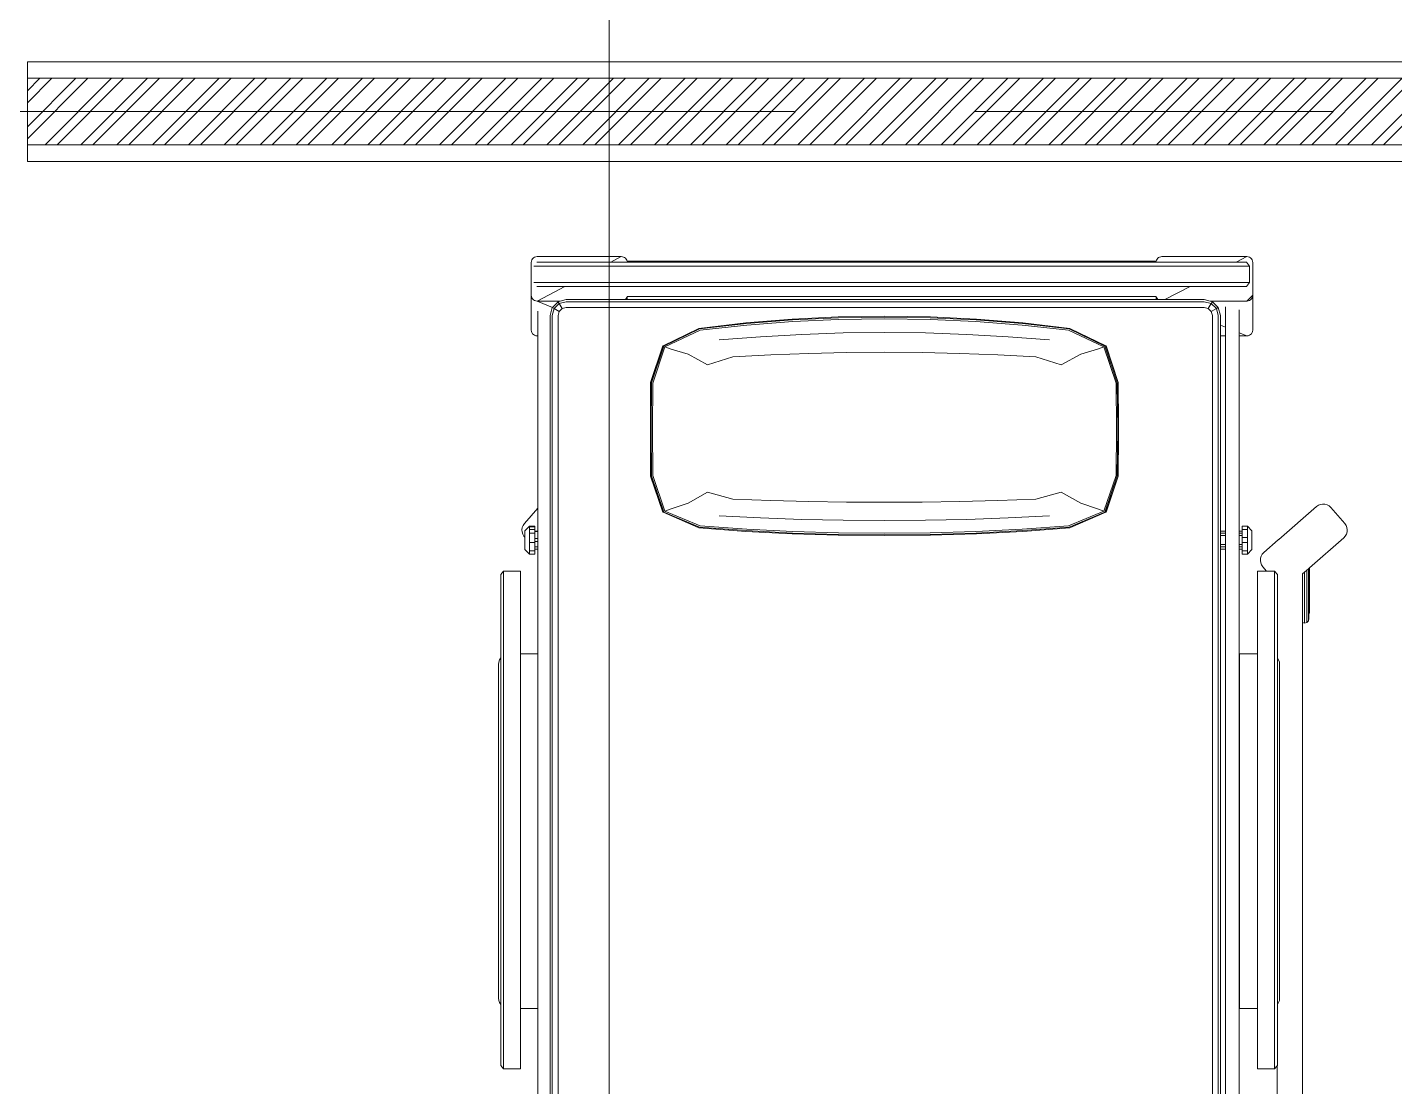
# Model space of a CAD drawing. Header units: millimetres. Extents: x -280308 to 6402717, y -14 to 2073074.
# Drawn here: x -2872 to -817, y 423058 to 424650 of the extents above; entities that cross this region are included whole.
import ezdxf
from ezdxf.enums import TextEntityAlignment as Align

# ---------------------------------------------------------------- set-up
doc = ezdxf.new("R2010")
doc.units = ezdxf.units.MM
doc.linetypes.add('ACAD_ISO08W100', pattern=[36, 24, -3, 6, -3])
doc.linetypes.add('I02_HIDDEN', pattern=[6, 4, -2])
doc.layers.get('0').update_dxf_attribs({"lineweight": 0})
for name, color, linetype, lineweight in [('A-ALINE-3', 111, 'Continuous', 15), ('A-ALINE-6', 117, 'Continuous', 9), ('A-ANNOTATION', 144, 'Continuous', 0), ('A-FURN-EQPM', 177, 'Continuous', 0), ('A-Z22-T-Anno_Text', 152, 'Continuous', 9), ('A-Z774-E-Hidden', 142, 'I02_HIDDEN', 0)]:
    doc.layers.add(name, color=color, linetype=linetype, lineweight=lineweight)
doc.layers.add('A-FILL-1', color=7, linetype='Continuous', lineweight=0, true_color=0x454545)
doc.layers.add('A-TEXT', color=254, linetype='Continuous')
doc.styles.get("Standard").update_dxf_attribs({"font": 'arial.ttf'})
doc.styles.add('TGF_A', font='arial.ttf')

# ---------------------------------------------------------------- blocks, each defined once
blk = doc.blocks.new('A$C7a9db0a0')
at = {"layer": 'A-FILL-1', "ltscale": 0.25}
h = blk.add_hatch(dxfattribs=at)
h.set_pattern_fill('ANSI32', color=256, scale=4, angle=180)
h.set_pattern_definition([(225, (-162238.873, -149556.49), (26.9407684, -26.9407684), []), (225, (-162256.833, -149556.49), (26.9407684, -26.9407684), [])])
h.paths.add_polyline_path([(43142.8, -1686), (61647.8, -1686), (61647.8, -1786), (43142.8, -1786)])
at = {"layer": 'A-ALINE-3', "linetype": 'Continuous'}
blk.add_lwpolyline([(43142.8, -1686), (61647.8, -1686), (61647.8, -1786), (43142.8, -1786)], close=True, dxfattribs=at)
at = {"layer": 'A-ALINE-6'}
blk.add_lwpolyline([(43142.8, -1661), (61647.8, -1661), (61647.8, -1811), (43142.8, -1811)], close=True, dxfattribs=at)
blk = doc.blocks.new('A$C872eac23')
at = {"color": 0, "linetype": 'ByBlock', "lineweight": -2}
for p, q in [((-0.5429, -0.0018), (-0.5426, 0.0002)), ((-0.5426, 0.0002), (-0.542, 0.0021)), ((-0.542, 0.0021), (-0.5409, 0.0037)), ((-0.5409, 0.0037), (-0.5396, 0.0051)), ((-0.5396, 0.0051), (-0.5379, 0.0061)), ((-0.5379, 0.0061), (-0.536, 0.0068)), ((-0.536, 0.0068), (-0.534, 0.007)), ((-0.534, 0.007), (-0.4063, 0.007)), ((-0.534, 0.007), (-0.518, -0.0014)), ((-0.4063, 0.007), (-0.4046, 0.0069)), ((-0.4046, 0.0069), (-0.4029, 0.0063)), ((-0.4029, 0.0063), (-0.4014, 0.0055)), ((-0.4014, 0.0055), (-0.4001, 0.0045)), ((-0.4001, 0.0045), (-0.399, 0.0031)), ((-0.399, 0.0031), (-0.3982, 0.0017)), ((-0.3982, 0.0017), (-0.3977, 0)), ((-0.3977, 0), (0.3977, 0)), ((0.3977, 0), (0.3982, 0.0017)), ((0.3982, 0.0017), (0.399, 0.0032)), ((0.399, 0.0032), (0.4001, 0.0045)), ((0.4001, 0.0045), (0.4014, 0.0055)), ((0.4014, 0.0055), (0.4029, 0.0063)), ((0.4029, 0.0063), (0.4046, 0.0069)), ((0.4046, 0.0069), (0.4064, 0.007)), ((0.4064, 0.007), (0.5327, 0.007)), ((0.4064, 0.007), (0.4222, -0.0014)), ((0.5327, 0.007), (0.5348, 0.0068)), ((0.5348, 0.0068), (0.5366, 0.0061)), ((0.5366, 0.0061), (0.5383, 0.0051)), ((0.5383, 0.0051), (0.5396, 0.0037)), ((0.5396, 0.0037), (0.5407, 0.0021)), ((0.5407, 0.0021), (0.5413, 0.0002)), ((0.5413, 0.0002), (0.5416, -0.0018)), ((-0.5429, -0.0511), (-0.5429, -0.0018)), ((-0.5333, -0.0014), (-0.5378, -0.0071)), ((-0.5378, -0.0071), (-0.5378, -0.0321)), ((-0.5378, -0.0071), (0.5376, -0.0071)), ((-0.5333, -0.0014), (-0.518, -0.0014)), ((0.4222, -0.0014), (-0.518, -0.0014)), ((0.5331, -0.0014), (0.4222, -0.0014)), ((0.5416, -0.0018), (0.5416, -0.0511)), ((-0.5333, -0.0378), (-0.5378, -0.0321)), ((-0.5378, -0.0321), (0.5376, -0.0321)), ((-0.5333, -0.0378), (-0.4486, -0.0378)), ((-0.4486, -0.0378), (-0.4109, -0.0575)), ((-0.4486, -0.0378), (0.4909, -0.0378)), ((0.4909, -0.0378), (0.5317, -0.0594)), ((0.5331, -0.0378), (0.4909, -0.0378)), ((-0.5429, -0.1034), (-0.5429, -0.0511)), ((-0.5426, -0.0531), (-0.5429, -0.0511)), ((-0.534, -0.06), (-0.5429, -0.0511)), ((-0.542, -0.055), (-0.5426, -0.0531)), ((-0.5409, -0.0566), (-0.542, -0.055)), ((-0.5396, -0.058), (-0.5409, -0.0566)), ((-0.5379, -0.0591), (-0.5396, -0.058)), ((-0.536, -0.0597), (-0.5379, -0.0591)), ((-0.534, -0.06), (-0.536, -0.0597)), ((-0.479, -0.06), (-0.534, -0.06)), ((-0.4821, -0.0608), (-0.4909, -0.0696)), ((-0.479, -0.06), (-0.4821, -0.0608)), ((-0.4821, -0.0608), (-0.4805, -0.0636)), ((-0.47, -0.0608), (-0.4805, -0.0636)), ((-0.47, -0.0575), (-0.479, -0.06)), ((-0.4109, -0.0575), (-0.47, -0.0575)), ((-0.47, -0.0608), (0.4892, -0.0608)), ((-0.4003, -0.0575), (-0.4109, -0.0575)), ((-0.4001, -0.0574), (-0.4003, -0.0575)), ((-0.4003, -0.0575), (-0.3977, -0.0575)), ((-0.399, -0.0561), (-0.4001, -0.0574)), ((-0.3982, -0.0546), (-0.399, -0.0561)), ((-0.3977, -0.0529), (-0.3982, -0.0546)), ((-0.3977, -0.0575), (-0.3977, -0.0529)), ((0.3977, -0.0529), (-0.3977, -0.0529)), ((-0.3977, -0.0575), (0.3977, -0.0575)), ((0.3982, -0.0546), (0.3977, -0.0529)), ((0.3977, -0.0529), (0.3977, -0.0575)), ((0.4003, -0.0575), (0.3977, -0.0575)), ((0.399, -0.0561), (0.3982, -0.0546)), ((0.4001, -0.0574), (0.399, -0.0561)), ((0.4003, -0.0575), (0.4001, -0.0574)), ((0.4892, -0.0575), (0.4003, -0.0575)), ((0.4982, -0.06), (0.4892, -0.0575)), ((0.4996, -0.0636), (0.4892, -0.0608)), ((0.5327, -0.06), (0.4982, -0.06)), ((0.5013, -0.0608), (0.4982, -0.06)), ((0.5013, -0.0608), (0.4996, -0.0636)), ((0.5099, -0.0694), (0.5013, -0.0608)), ((0.5099, -0.0694), (0.5327, -0.06)), ((0.5317, -0.0595), (0.5317, -0.0594)), ((0.5317, -0.0594), (0.5327, -0.06)), ((0.5348, -0.0597), (0.5327, -0.06)), ((0.5366, -0.0591), (0.5348, -0.0597)), ((0.5383, -0.058), (0.5366, -0.0591)), ((0.5396, -0.0566), (0.5383, -0.058)), ((0.5407, -0.055), (0.5396, -0.0566)), ((0.5413, -0.0531), (0.5407, -0.055)), ((0.5416, -0.0511), (0.5413, -0.0531)), ((0.5416, -0.1034), (0.5416, -0.0511)), ((-0.5224, -0.0729), (-0.5224, -0.1075)), ((-0.5019, -0.0991), (-0.5019, -0.0687)), ((-0.4909, -0.0696), (-0.4941, -0.0817)), ((-0.4941, -0.0817), (-0.4941, -0.0959)), ((-0.4909, -0.0696), (-0.4881, -0.0712)), ((-0.4881, -0.0712), (-0.4909, -0.0817)), ((-0.4909, -2.1111), (-0.4909, -0.0817)), ((-0.4805, -0.0636), (-0.4881, -0.0712)), ((-0.4881, -0.0712), (-0.4805, -0.0757)), ((-0.4805, -0.0757), (-0.4821, -0.0817)), ((-0.4821, -2.1111), (-0.4821, -0.0817)), ((-0.4805, -0.0636), (-0.476, -0.0712)), ((-0.476, -0.0712), (-0.4805, -0.0757)), ((-0.47, -0.0696), (-0.476, -0.0712)), ((-0.47, -0.0696), (0.4892, -0.0696)), ((0.4952, -0.0712), (0.4892, -0.0696)), ((0.4996, -0.0636), (0.4952, -0.0712)), ((0.4996, -0.0757), (0.4952, -0.0712)), ((0.5073, -0.0712), (0.4996, -0.0636)), ((0.5073, -0.0712), (0.4996, -0.0757)), ((0.5013, -0.0817), (0.4996, -0.0757)), ((0.5013, -0.0817), (0.5013, -1.3546)), ((0.5101, -0.0696), (0.5073, -0.0712)), ((0.5101, -0.0817), (0.5073, -0.0712)), ((0.5101, -0.0696), (0.5099, -0.0694)), ((0.5133, -0.0817), (0.5101, -0.0696)), ((0.5101, -0.0817), (0.5101, -1.3546)), ((0.5133, -0.0817), (0.5133, -1.3546)), ((0.5317, -0.1122), (0.5317, -0.0752)), ((-0.5019, -0.0991), (-0.4941, -0.0959)), ((-0.5019, -0.1122), (-0.5019, -0.0991)), ((-0.4941, -0.0959), (-0.4941, -0.1122)), ((-0.2688, -0.1013), (-0.3218, -0.127)), ((-0.3205, -0.1274), (-0.2669, -0.1017)), ((-0.2688, -0.1013), (-0.2681, -0.1009)), ((-0.1973, -0.0925), (-0.2681, -0.1009)), ((-0.2669, -0.1017), (-0.1965, -0.0936)), ((-0.196, -0.096), (-0.266, -0.1035)), ((-0.1973, -0.0925), (-0.1276, -0.0868)), ((-0.1965, -0.0936), (-0.127, -0.0881)), ((-0.1268, -0.0907), (-0.196, -0.096)), ((-0.0584, -0.0835), (-0.1276, -0.0868)), ((-0.127, -0.0881), (-0.0581, -0.0849)), ((-0.058, -0.0875), (-0.1268, -0.0907)), ((-0.0584, -0.0835), (0.0109, -0.0824)), ((-0.0581, -0.0849), (0.0109, -0.0838)), ((0.0109, -0.0865), (-0.058, -0.0875)), ((0.0801, -0.0835), (0.0109, -0.0824)), ((0.0109, -0.0838), (0.0798, -0.0849)), ((0.0797, -0.0875), (0.0109, -0.0865)), ((0.1485, -0.0907), (0.0797, -0.0875)), ((0.0798, -0.0849), (0.1487, -0.0881)), ((0.0801, -0.0835), (0.1493, -0.0868)), ((0.2178, -0.096), (0.1485, -0.0907)), ((0.1487, -0.0881), (0.2182, -0.0936)), ((0.2191, -0.0925), (0.1493, -0.0868)), ((0.2878, -0.1035), (0.2178, -0.096)), ((0.2182, -0.0936), (0.2887, -0.1017)), ((0.2191, -0.0925), (0.2898, -0.1009)), ((0.2887, -0.1017), (0.3422, -0.1274)), ((0.2906, -0.1013), (0.2898, -0.1009)), ((0.2906, -0.1013), (0.3435, -0.127)), ((-0.5429, -0.1034), (-0.5426, -0.1054)), ((-0.5426, -0.1054), (-0.542, -0.1072)), ((-0.542, -0.1072), (-0.5409, -0.1089)), ((-0.5409, -0.1089), (-0.5396, -0.1103)), ((-0.5396, -0.1103), (-0.5379, -0.1113)), ((-0.5379, -0.1113), (-0.536, -0.112)), ((-0.536, -0.112), (-0.534, -0.1122)), ((-0.534, -0.1122), (-0.5224, -0.1075)), ((-0.534, -0.1122), (-0.5224, -0.1122)), ((-0.5224, -0.1075), (-0.5224, -0.1122)), ((-0.5224, -0.1122), (-0.5224, -0.4056)), ((-0.5019, -0.1122), (-0.4941, -0.1122)), ((-0.5019, -0.4056), (-0.5019, -0.1122)), ((-0.4941, -0.4056), (-0.4941, -0.1122)), ((-0.266, -0.1035), (-0.3191, -0.1286)), ((-0.1752, -0.1134), (-0.2375, -0.1183)), ((-0.1752, -0.1134), (-0.1131, -0.1099)), ((-0.0511, -0.1078), (-0.1131, -0.1099)), ((-0.0511, -0.1078), (0.0109, -0.1071)), ((0.0729, -0.1078), (0.0109, -0.1071)), ((0.0729, -0.1078), (0.1348, -0.1099)), ((0.1969, -0.1134), (0.1348, -0.1099)), ((0.1969, -0.1134), (0.2592, -0.1183)), ((0.3408, -0.1286), (0.2878, -0.1035)), ((0.5317, -0.1122), (0.5327, -0.1122)), ((0.5317, -0.371), (0.5317, -0.1122)), ((0.5327, -0.1122), (0.5348, -0.112)), ((0.5348, -0.112), (0.5366, -0.1113)), ((0.5366, -0.1113), (0.5383, -0.1103)), ((0.5383, -0.1103), (0.5396, -0.1089)), ((0.5396, -0.1089), (0.5407, -0.1072)), ((0.5407, -0.1072), (0.5413, -0.1054)), ((0.5413, -0.1054), (0.5416, -0.1034)), ((-0.3223, -0.1273), (-0.3405, -0.1824)), ((-0.3218, -0.127), (-0.3404, -0.1823)), ((-0.3392, -0.1825), (-0.3205, -0.1274)), ((-0.3191, -0.1286), (-0.3374, -0.1831)), ((-0.3218, -0.127), (-0.3223, -0.1273)), ((-0.3205, -0.1274), (-0.3218, -0.127)), ((-0.3096, -0.1319), (-0.3191, -0.1286)), ((-0.2843, -0.1394), (-0.3096, -0.1319)), ((-0.2551, -0.1558), (-0.2843, -0.1394)), ((-0.2166, -0.1437), (-0.2551, -0.1558)), ((-0.1597, -0.1406), (-0.2166, -0.1437)), ((-0.1028, -0.1384), (-0.1597, -0.1406)), ((-0.046, -0.137), (-0.1028, -0.1384)), ((0.0109, -0.1366), (-0.046, -0.137)), ((0.0677, -0.137), (0.0109, -0.1366)), ((0.1246, -0.1384), (0.0677, -0.137)), ((0.1814, -0.1406), (0.1246, -0.1384)), ((0.2384, -0.1437), (0.1814, -0.1406)), ((0.2768, -0.1558), (0.2384, -0.1437)), ((0.306, -0.1394), (0.2768, -0.1558)), ((0.3314, -0.1319), (0.306, -0.1394)), ((0.3314, -0.1319), (0.3408, -0.1286)), ((0.3591, -0.1831), (0.3408, -0.1286)), ((0.3435, -0.127), (0.3422, -0.1274)), ((0.3422, -0.1274), (0.3609, -0.1825)), ((0.344, -0.1273), (0.3435, -0.127)), ((0.3435, -0.127), (0.3621, -0.1823)), ((0.3623, -0.1824), (0.344, -0.1273)), ((-0.3408, -0.246), (-0.3404, -0.1823)), ((-0.3405, -0.1824), (-0.3408, -0.246)), ((-0.3398, -0.2526), (-0.3392, -0.1825)), ((-0.3374, -0.1831), (-0.3379, -0.2526)), ((0.3596, -0.2526), (0.3591, -0.1831)), ((0.3609, -0.1825), (0.3615, -0.2526)), ((0.3626, -0.246), (0.3621, -0.1823)), ((0.3626, -0.246), (0.3623, -0.1824)), ((-0.3409, -0.2526), (-0.3408, -0.246)), ((0.3626, -0.2526), (0.3626, -0.246)), ((-0.3409, -0.2526), (-0.3408, -0.2592)), ((-0.3408, -0.2592), (-0.3405, -0.3228)), ((-0.3408, -0.2592), (-0.3404, -0.3229)), ((-0.3392, -0.3227), (-0.3398, -0.2526)), ((-0.3379, -0.2526), (-0.3374, -0.3221)), ((0.3591, -0.3221), (0.3596, -0.2526)), ((0.3615, -0.2526), (0.3609, -0.3227)), ((0.3626, -0.2592), (0.3621, -0.3229)), ((0.3623, -0.3228), (0.3626, -0.2592)), ((0.3626, -0.2526), (0.3626, -0.2592)), ((-0.3405, -0.3228), (-0.3223, -0.377)), ((-0.3218, -0.3773), (-0.3404, -0.3229)), ((-0.3205, -0.3769), (-0.3392, -0.3227)), ((-0.3374, -0.3221), (-0.3191, -0.3756)), ((0.3408, -0.3756), (0.3591, -0.3221)), ((0.3609, -0.3227), (0.3422, -0.3769)), ((0.3435, -0.3773), (0.3621, -0.3229)), ((0.344, -0.377), (0.3623, -0.3228)), ((-0.2843, -0.3637), (-0.2551, -0.3469)), ((-0.2166, -0.3578), (-0.2551, -0.3469)), ((0.2768, -0.3469), (0.2384, -0.3578)), ((0.2768, -0.3469), (0.306, -0.3637)), ((-0.6601, -0.3701), (-0.6575, -0.3677)), ((-0.6575, -0.3677), (-0.6545, -0.3661)), ((-0.6545, -0.3661), (-0.6512, -0.3651)), ((-0.6512, -0.3651), (-0.6479, -0.3649)), ((-0.6479, -0.3649), (-0.6445, -0.3654)), ((-0.6445, -0.3654), (-0.6414, -0.3667)), ((-0.6414, -0.3667), (-0.6384, -0.3687)), ((-0.6384, -0.3687), (-0.5819, -0.4181)), ((-0.3096, -0.3719), (-0.2843, -0.3637)), ((-0.1597, -0.3597), (-0.2166, -0.3578)), ((-0.1028, -0.3612), (-0.1597, -0.3597)), ((-0.046, -0.362), (-0.1028, -0.3612)), ((0.0109, -0.3623), (-0.046, -0.362)), ((0.0677, -0.362), (0.0109, -0.3623)), ((0.1246, -0.3612), (0.0677, -0.362)), ((0.1814, -0.3597), (0.1246, -0.3612)), ((0.2384, -0.3578), (0.1814, -0.3597)), ((0.306, -0.3637), (0.3314, -0.3719)), ((-0.681, -0.3941), (-0.6601, -0.3701)), ((-0.3223, -0.377), (-0.3218, -0.3773)), ((-0.3218, -0.3773), (-0.3205, -0.3769)), ((-0.2688, -0.4001), (-0.3218, -0.3773)), ((-0.2669, -0.3997), (-0.3205, -0.3769)), ((-0.3096, -0.3719), (-0.3191, -0.3756)), ((-0.3191, -0.3756), (-0.266, -0.3979)), ((-0.1752, -0.3857), (-0.2375, -0.3827)), ((-0.1752, -0.3857), (-0.1131, -0.388)), ((-0.0511, -0.3893), (-0.1131, -0.388)), ((-0.0511, -0.3893), (0.0109, -0.3898)), ((0.0729, -0.3893), (0.0109, -0.3898)), ((0.0729, -0.3893), (0.1348, -0.388)), ((0.1969, -0.3857), (0.1348, -0.388)), ((0.1969, -0.3857), (0.2592, -0.3827)), ((0.2878, -0.3979), (0.3408, -0.3756)), ((0.3422, -0.3769), (0.2887, -0.3997)), ((0.2906, -0.4001), (0.3435, -0.3773)), ((0.3314, -0.3719), (0.3408, -0.3756)), ((0.3422, -0.3769), (0.3435, -0.3773)), ((0.3435, -0.3773), (0.344, -0.377)), ((0.5317, -0.371), (0.5519, -0.3941)), ((0.5317, -0.4056), (0.5317, -0.371)), ((-0.6848, -0.4035), (-0.6843, -0.4002)), ((-0.6846, -0.4069), (-0.6848, -0.4035)), ((-0.6836, -0.4101), (-0.6846, -0.4069)), ((-0.6843, -0.4002), (-0.683, -0.397)), ((-0.6819, -0.4131), (-0.6836, -0.4101)), ((-0.683, -0.397), (-0.681, -0.3941)), ((-0.5348, -0.3981), (-0.5416, -0.405)), ((-0.5416, -0.405), (-0.5416, -0.4332)), ((-0.5267, -0.3981), (-0.5348, -0.3981)), ((-0.5348, -0.3981), (-0.5348, -0.403)), ((-0.5267, -0.403), (-0.5348, -0.403)), ((-0.5348, -0.4154), (-0.5348, -0.403)), ((-0.5267, -0.3981), (-0.5267, -0.403)), ((-0.5267, -0.4056), (-0.5267, -0.403)), ((-0.5224, -0.4056), (-0.5267, -0.4056)), ((-0.5267, -0.4056), (-0.5267, -0.4087)), ((-0.5224, -0.4087), (-0.5267, -0.4087)), ((-0.5267, -0.4087), (-0.5267, -0.4123)), ((-0.5224, -0.4056), (-0.5224, -0.4087)), ((-0.5224, -0.4087), (-0.5224, -0.4123)), ((-0.4941, -0.4056), (-0.5019, -0.4056)), ((-0.5019, -0.4087), (-0.5019, -0.4056)), ((-0.4941, -0.4087), (-0.5019, -0.4087)), ((-0.5019, -0.4123), (-0.5019, -0.4087)), ((-0.4941, -0.4056), (-0.4941, -0.4087)), ((-0.4941, -0.4087), (-0.4941, -0.4123)), ((-0.2681, -0.4005), (-0.2688, -0.4001)), ((-0.1973, -0.406), (-0.2681, -0.4005)), ((-0.1965, -0.4049), (-0.2669, -0.3997)), ((-0.266, -0.3979), (-0.196, -0.4027)), ((-0.1973, -0.406), (-0.1276, -0.4096)), ((-0.127, -0.4085), (-0.1965, -0.4049)), ((-0.196, -0.4027), (-0.1268, -0.4061)), ((-0.0584, -0.4117), (-0.1276, -0.4096)), ((-0.0581, -0.4105), (-0.127, -0.4085)), ((-0.1268, -0.4061), (-0.058, -0.4081)), ((0.0109, -0.4112), (-0.0581, -0.4105)), ((-0.058, -0.4081), (0.0109, -0.4088)), ((0.0109, -0.4088), (0.0797, -0.4081)), ((0.0798, -0.4105), (0.0109, -0.4112)), ((0.0797, -0.4081), (0.1485, -0.4061)), ((0.1487, -0.4085), (0.0798, -0.4105)), ((0.0801, -0.4117), (0.1493, -0.4096)), ((0.1485, -0.4061), (0.2178, -0.4027)), ((0.2182, -0.4049), (0.1487, -0.4085)), ((0.2191, -0.406), (0.1493, -0.4096)), ((0.2178, -0.4027), (0.2878, -0.3979)), ((0.2887, -0.3997), (0.2182, -0.4049)), ((0.2191, -0.406), (0.2898, -0.4005)), ((0.2898, -0.4005), (0.2906, -0.4001)), ((0.5363, -0.4056), (0.5317, -0.4056)), ((0.5317, -0.4064), (0.5317, -0.4056)), ((0.5317, -0.4064), (0.5363, -0.4064)), ((0.5317, -0.4167), (0.5317, -0.4064)), ((0.5363, -0.3993), (0.5363, -0.3981)), ((0.5444, -0.3981), (0.5363, -0.3981)), ((0.5363, -0.403), (0.5363, -0.3993)), ((0.5363, -0.3993), (0.5444, -0.3993)), ((0.5363, -0.403), (0.5363, -0.4056)), ((0.5363, -0.403), (0.5444, -0.403)), ((0.5363, -0.4064), (0.5363, -0.4056)), ((0.5363, -0.4086), (0.5363, -0.4064)), ((0.5363, -0.4086), (0.5444, -0.4086)), ((0.5363, -0.4086), (0.5363, -0.4167)), ((0.5444, -0.3993), (0.5444, -0.3981)), ((0.5511, -0.405), (0.5444, -0.3981)), ((0.5444, -0.403), (0.5444, -0.3993)), ((0.5444, -0.4086), (0.5444, -0.403)), ((0.5444, -0.4086), (0.5444, -0.4227)), ((0.5511, -0.4149), (0.5511, -0.405)), ((0.5519, -0.3941), (0.5539, -0.397)), ((0.5545, -0.4101), (0.5528, -0.4131)), ((0.5539, -0.397), (0.5551, -0.4002)), ((0.5554, -0.4069), (0.5545, -0.4101)), ((0.5551, -0.4002), (0.5556, -0.4035)), ((0.5556, -0.4035), (0.5554, -0.4069)), ((-0.6796, -0.4157), (-0.6819, -0.4131)), ((-0.6281, -0.4607), (-0.6796, -0.4157)), ((-0.5819, -0.4181), (-0.5817, -0.4182)), ((-0.5819, -0.4181), (-0.5817, -0.4183)), ((-0.5817, -0.4183), (-0.5817, -0.4182)), ((-0.5817, -0.4182), (-0.5811, -0.4188)), ((-0.5817, -0.4183), (-0.5811, -0.4188)), ((-0.5811, -0.4188), (-0.5596, -0.4376)), ((-0.5267, -0.4154), (-0.5348, -0.4154)), ((-0.5348, -0.4154), (-0.5348, -0.4227)), ((-0.5267, -0.4227), (-0.5348, -0.4227)), ((-0.5348, -0.4352), (-0.5348, -0.4227)), ((-0.5224, -0.4123), (-0.5267, -0.4123)), ((-0.5267, -0.4123), (-0.5267, -0.4154)), ((-0.5267, -0.4154), (-0.5267, -0.4227)), ((-0.5267, -0.4227), (-0.5267, -0.4258)), ((-0.5224, -0.4258), (-0.5267, -0.4258)), ((-0.5267, -0.4258), (-0.5267, -0.4294)), ((-0.5224, -0.4294), (-0.5267, -0.4294)), ((-0.5267, -0.4326), (-0.5267, -0.4294)), ((-0.5224, -0.4123), (-0.5224, -0.4258)), ((-0.5224, -0.4258), (-0.5224, -0.4294)), ((-0.5224, -0.4294), (-0.5224, -0.4326)), ((-0.4941, -0.4123), (-0.5019, -0.4123)), ((-0.5019, -0.4258), (-0.5019, -0.4123)), ((-0.4941, -0.4258), (-0.5019, -0.4258)), ((-0.5019, -0.4294), (-0.5019, -0.4258)), ((-0.4941, -0.4294), (-0.5019, -0.4294)), ((-0.5019, -0.4326), (-0.5019, -0.4294)), ((-0.4941, -0.4123), (-0.4941, -0.4258)), ((-0.4941, -0.4258), (-0.4941, -0.4294)), ((-0.4941, -0.4294), (-0.4941, -0.4326)), ((-0.0584, -0.4117), (0.0109, -0.4124)), ((0.0801, -0.4117), (0.0109, -0.4124)), ((0.5317, -0.4167), (0.5363, -0.4167)), ((0.5317, -0.4214), (0.5317, -0.4167)), ((0.5317, -0.4214), (0.5363, -0.4214)), ((0.5317, -0.4294), (0.5317, -0.4214)), ((0.5317, -0.4294), (0.5363, -0.4294)), ((0.5317, -0.4326), (0.5317, -0.4294)), ((0.5363, -0.4214), (0.5363, -0.4167)), ((0.5363, -0.4227), (0.5363, -0.4214)), ((0.5363, -0.4227), (0.5444, -0.4227)), ((0.5363, -0.4294), (0.5363, -0.4227)), ((0.5363, -0.4294), (0.5363, -0.4326)), ((0.5444, -0.4227), (0.5444, -0.4352)), ((0.5528, -0.4131), (0.5511, -0.4149)), ((0.5511, -0.4332), (0.5511, -0.4149)), ((-0.5596, -0.4376), (-0.5572, -0.4403)), ((-0.5572, -0.4403), (-0.5555, -0.4433)), ((-0.5555, -0.4433), (-0.5546, -0.4465)), ((-0.5544, -0.4498), (-0.5549, -0.4532)), ((-0.5546, -0.4465), (-0.5544, -0.4498)), ((-0.5348, -0.4401), (-0.5416, -0.4332)), ((-0.5267, -0.4352), (-0.5348, -0.4352)), ((-0.5348, -0.4401), (-0.5348, -0.4352)), ((-0.5267, -0.4401), (-0.5348, -0.4401)), ((-0.5224, -0.4326), (-0.5267, -0.4326)), ((-0.5267, -0.4352), (-0.5267, -0.4326)), ((-0.5267, -0.4352), (-0.5267, -0.4401)), ((-0.5224, -0.4326), (-0.5224, -1.7081)), ((-0.4941, -0.4326), (-0.5019, -0.4326)), ((-0.5019, -0.4326), (-0.5019, -1.7083)), ((-0.4941, -0.4326), (-0.4941, -1.7084)), ((0.5317, -0.4326), (0.5363, -0.4326)), ((0.5317, -0.4326), (0.5317, -0.5902)), ((0.5363, -0.4326), (0.5363, -0.4352)), ((0.5363, -0.4352), (0.5444, -0.4352)), ((0.5363, -0.4352), (0.5363, -0.4401)), ((0.5363, -0.4401), (0.5444, -0.4401)), ((0.5444, -0.4401), (0.5511, -0.4332)), ((0.5444, -0.4352), (0.5444, -0.4401)), ((-0.6272, -0.4615), (-0.6281, -0.4607)), ((-0.6281, -0.4607), (-0.6281, -0.5289)), ((-0.6264, -0.4622), (-0.6272, -0.4615)), ((-0.6272, -0.5292), (-0.6272, -0.4615)), ((-0.624, -0.4643), (-0.6264, -0.4622)), ((-0.6264, -0.4622), (-0.6264, -0.5406)), ((-0.6208, -0.4671), (-0.624, -0.4643)), ((-0.624, -0.4643), (-0.624, -0.543)), ((-0.6176, -0.4699), (-0.6208, -0.4671)), ((-0.6208, -0.4671), (-0.6208, -0.5438)), ((-0.6176, -0.4699), (-0.6176, -0.543)), ((-0.5757, -0.4657), (-0.5798, -0.471)), ((-0.5798, -0.5962), (-0.5798, -0.471)), ((-0.5637, -0.4657), (-0.5757, -0.4657)), ((-0.5757, -1.2141), (-0.5757, -0.4657)), ((-0.5581, -0.4593), (-0.5637, -0.4657)), ((-0.5502, -0.4657), (-0.5637, -0.4657)), ((-0.5561, -0.4564), (-0.5581, -0.4593)), ((-0.5549, -0.4532), (-0.5561, -0.4564)), ((-0.5502, -0.5902), (-0.5502, -0.4657)), ((0.5834, -0.4657), (0.5579, -0.4657)), ((0.5579, -0.5902), (0.5579, -0.4657)), ((0.5875, -0.471), (0.5834, -0.4657)), ((0.5834, -1.2141), (0.5834, -0.4657)), ((0.5875, -0.471), (0.5875, -0.5962)), ((-0.6281, -0.5289), (-0.6272, -0.5292)), ((-0.6272, -0.5374), (-0.6272, -0.5292)), ((-0.6272, -0.5374), (-0.6264, -0.5406)), ((-0.6264, -0.5406), (-0.624, -0.543)), ((-0.624, -0.543), (-0.6208, -0.5438)), ((-0.6208, -0.5438), (-0.6176, -0.543)), ((-0.6176, -0.543), (-0.6176, -1.6843)), ((-0.5231, -0.5902), (-0.5502, -0.5902)), ((-0.5502, -1.1233), (-0.5502, -0.5902)), ((-0.5231, -1.1233), (-0.5231, -0.5902)), ((0.5317, -0.5902), (0.5579, -0.5902)), ((0.5317, -1.1233), (0.5317, -0.5902)), ((0.5579, -0.5902), (0.5579, -1.1233)), ((-0.5828, -0.6024), (-0.5832, -0.6061)), ((-0.5832, -0.6061), (-0.5832, -1.1074)), ((-0.5816, -0.5991), (-0.5828, -0.6024)), ((-0.5798, -0.5962), (-0.5816, -0.5991)), ((-0.5798, -1.1173), (-0.5798, -0.5962)), ((0.5875, -0.5962), (0.5893, -0.5991)), ((0.5875, -0.5962), (0.5875, -1.1173)), ((0.5893, -0.5991), (0.5905, -0.6024)), ((0.5905, -0.6024), (0.5909, -0.6061)), ((0.5909, -0.6061), (0.5909, -1.1074)), ((-0.5832, -1.1074), (-0.5828, -1.1111)), ((0.5909, -1.1074), (0.5905, -1.1111)), ((-0.5828, -1.1111), (-0.5816, -1.1144)), ((-0.5816, -1.1144), (-0.5798, -1.1173)), ((-0.5798, -1.1173), (-0.5798, -1.2088)), ((-0.5502, -1.1233), (-0.5231, -1.1233)), ((-0.5502, -1.2141), (-0.5502, -1.1233)), ((0.5579, -1.1233), (0.5317, -1.1233)), ((0.5317, -1.3546), (0.5317, -1.1233)), ((0.5579, -1.2141), (0.5579, -1.1233)), ((0.5893, -1.1144), (0.5875, -1.1173)), ((0.5875, -1.1173), (0.5875, -1.2088)), ((0.5905, -1.1111), (0.5893, -1.1144)), ((-0.5795, -1.2092), (-0.5798, -1.2088)), ((-0.5795, -1.2092), (-0.5795, -1.6803)), ((-0.5757, -1.2141), (-0.5795, -1.2092)), ((0.5875, -1.2088), (0.5834, -1.2141)), ((-0.5757, -1.2141), (-0.5502, -1.2141)), ((0.5579, -1.2141), (0.5834, -1.2141))]:
    blk.add_line(p, q, dxfattribs=at)
blk = doc.blocks.new('A$C4404b510')
at = {"color": 0, "linetype": 'ByBlock', "lineweight": -2, "xscale": -1000.000000000013, "yscale": 1000.000000000013, "zscale": 1000.000000000008}
blk.add_blockref('A$C872eac23', (26118.8, 19300), dxfattribs=at)
blk = doc.blocks.new('*U539')
at = {"layer": 'A-ANNOTATION', "linetype": 'ACAD_ISO08W100', "ltscale": 0.25}
blk.add_lwpolyline([(0, -7.6411), (0, -228.3482)], dxfattribs=at)
at = {"layer": 'A-TEXT'}
blk.add_attdef('N', text='', height=0.9, dxfattribs=at).set_placement((0, 2.75), align=Align.MIDDLE_CENTER)
blk = doc.blocks.new('A$Cf37525da')
at = {"color": 124, "xscale": -360.0000000000001, "yscale": 360.0000000000001, "zscale": 360.0000000000001, "rotation": 270}
blk.add_blockref('*U539', (4643.8, 0), dxfattribs=at)
blk = doc.blocks.new('*U529')
at = {"layer": 'A-Z774-E-Hidden', "color": 0, "lineweight": -2}
blk.add_lwpolyline([(0, -6.27594), (2.67854, -6.27594, 0.414214), (2.80354, -6.15094), (2.80354, -1.09583, 0.414214), (2.67854, -0.97083), (0, -0.97083), (-2.95218, -0.97083, 0.414214), (-3.07718, -1.09583), (-3.07718, -6.15094, 0.414214), (-2.95218, -6.27594)], format="xyb", close=True, dxfattribs=at)
at = {"color": 7, "lineweight": -2, "style": 'TGF_A', "flags": 8}
for tag, height, p in [('NOTE1', 0.0625, (0, 0.3375)), ('DET', 0.09375, (0, 0.09612)), ('SHT', 0.075, (0, -0.10211)), ('NOTE2', 0.0625, (0, -0.39942))]:
    blk.add_attdef(tag, text='', height=height, dxfattribs=at).set_placement(p, align=Align.MIDDLE)
blk = doc.blocks.new('2')
at = {"ltscale": 0.25}
blk.add_blockref('A$C7a9db0a0', (-46014.9, 426259.3), dxfattribs=at)
blk.add_blockref('A$Cf37525da', (22307.9, 424523.3), dxfattribs=at)
at = {"layer": 'A-FURN-EQPM', "ltscale": 0.25}
blk.add_blockref('A$C4404b510', (-27691.9, 404998.3), dxfattribs=at)
at = {"layer": 'A-Z22-T-Anno_Text', "color": 12, "lineweight": 20, "true_color": 0xd91215, "xscale": 4266.666666600002, "yscale": 4266.666666600002, "zscale": 4266.666666600002}
blk.add_blockref('*U529', (11131.9, 430231.5), dxfattribs=at)

msp = doc.modelspace()

# ---------------------------------------------------------------- block references
msp.add_blockref('2', (0, 0))

doc.saveas('drawing.dxf')
